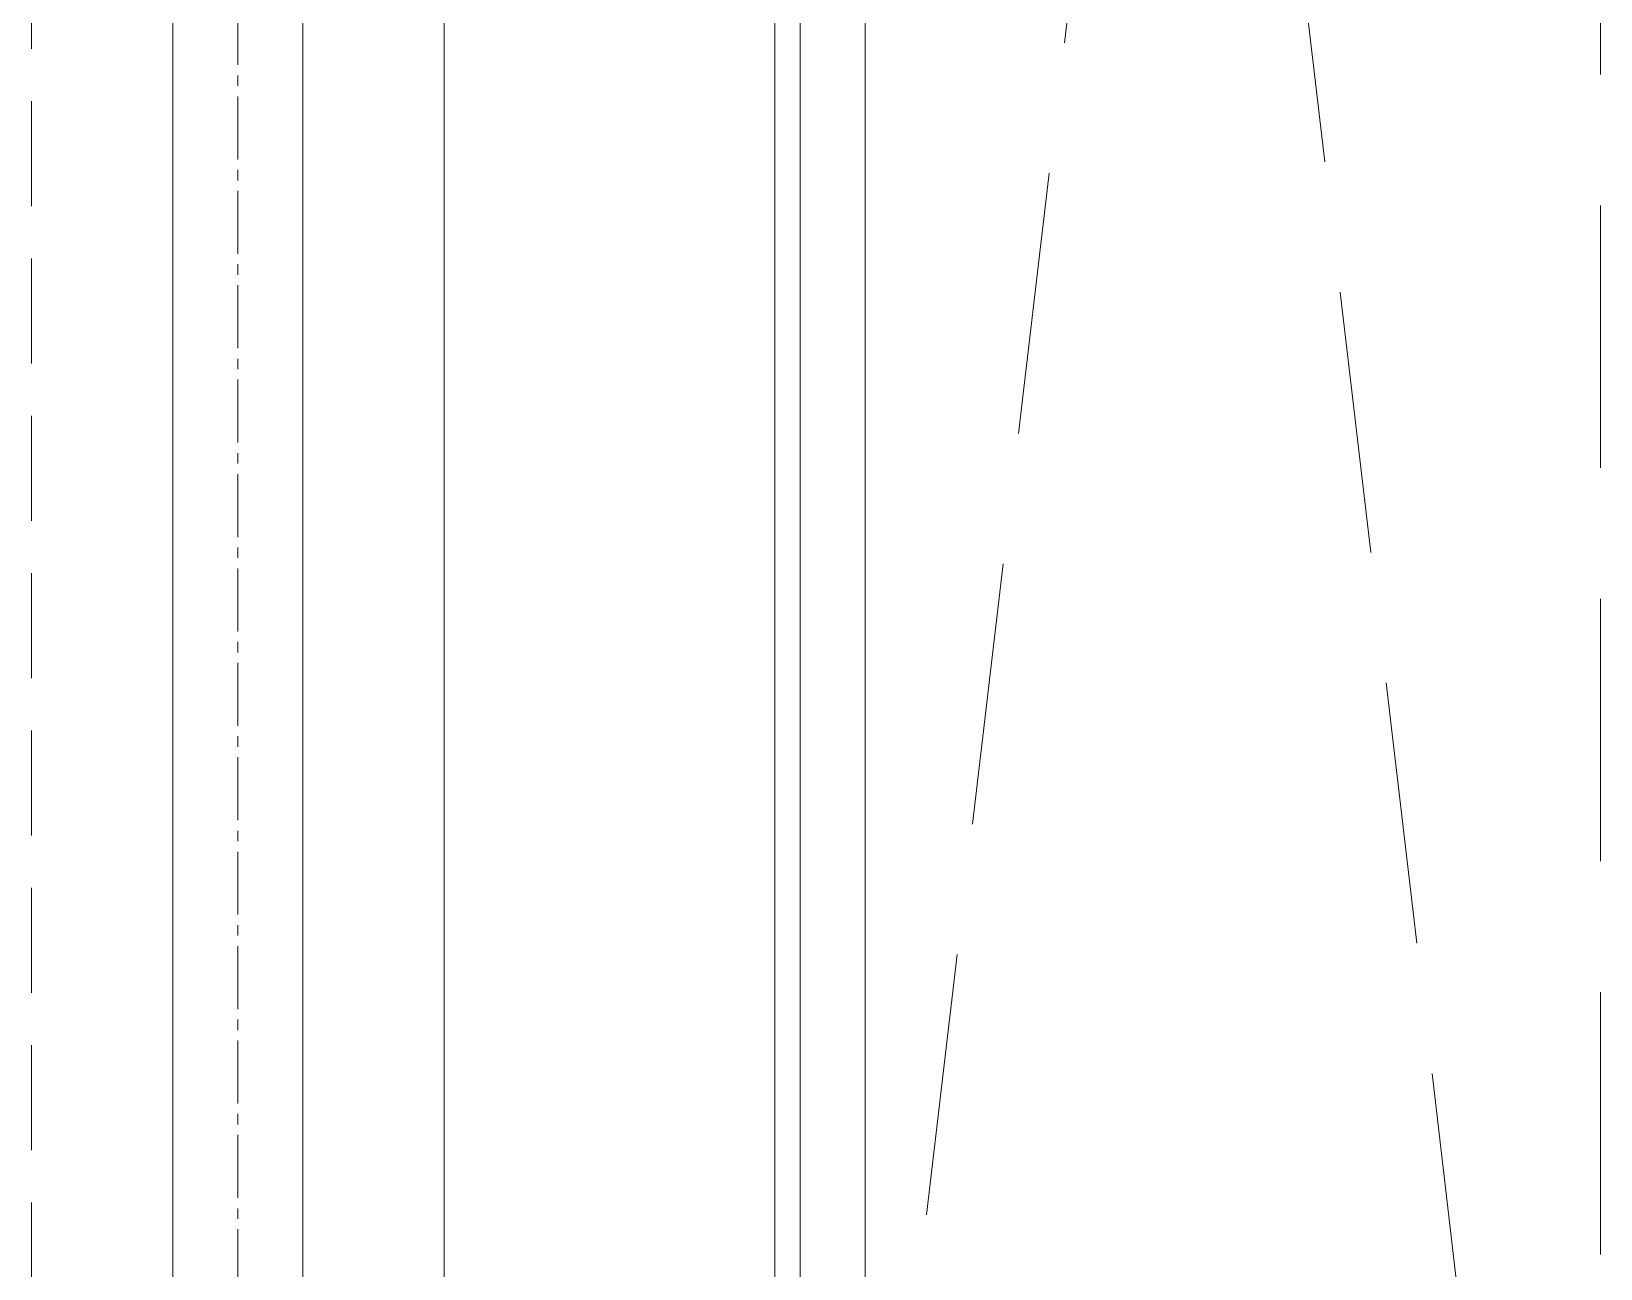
# Model space of a CAD drawing. Header units: millimetres. Extents: x -162958 to 167200, y -450 to 146301.
# Drawn here: x 127900 to 128850, y 7199 to 7948 of the extents above; entities that cross this region are included whole.
import ezdxf

# ---------------------------------------------------------------- set-up
doc = ezdxf.new("R2010")
doc.units = ezdxf.units.MM
doc.set_wipeout_variables(frame=1)
for name, pattern in [('Xr_MB nha xuong CM2$0$Xr_MB nha xuong + VP$0$CENTER2', [28.574999999999996, 19.05, -3.174999999999999, 3.174999999999999, -3.174999999999999]), ('Xr_MB nha xuong CM2$0$Xr_MB nha xuong + VP$0$HIDDEN', [9.524999999999999, 6.349999999999999, -3.174999999999999]), ('Xr_MB nha xuong CM2$0$Xr_MB nha xuong + VP$0$HIDDENX2', [0.75, 0.5, -0.25])]:
    doc.linetypes.add(name, pattern=pattern)
for name, color, linetype, lineweight in [('1.kich thuoc', 7, 'Continuous', 5), ('CJSC.8-Cua', 15, 'Continuous', 5), ('Xr_MB nha xuong CM2$0$A-Solid-Wall H', 9, 'Continuous', 18), ('Xr_MB nha xuong CM2$0$A-Solid-WallC', 2, 'Continuous', 5), ('Xr_MB nha xuong CM2$0$Xr_MB nha xuong + VP$0$147CUA', 147, 'Continuous', 5), ('Xr_MB nha xuong CM2$0$Xr_MB nha xuong + VP$0$CJSC.11-Khuat', 169, 'Xr_MB nha xuong CM2$0$Xr_MB nha xuong + VP$0$HIDDENX2', 5), ('Xr_MB nha xuong CM2$0$Xr_MB nha xuong + VP$0$CJSC.8-Cua', 15, 'Continuous', 5)]:
    doc.layers.add(name, color=color, linetype=linetype, lineweight=lineweight)

# ---------------------------------------------------------------- blocks, each defined once
blk = doc.blocks.new('Xr_MB nha xuong CM2$0$20261F 幕墙')
at = {"layer": 'Xr_MB nha xuong CM2$0$A-Solid-Wall H'}
h = blk.add_hatch(dxfattribs=at)
h.set_pattern_fill('ANSI31', color=256, scale=650)
h.set_pattern_definition([(45, (2194815.73926546, 817811.3162190935), (-57.45242597140698, 57.45242597140698), [])])
h.paths.add_polyline_path([(3289753.27497283, 2263383.533798852), (3289753.519265437, 2268433.311867013), (3289953.519265079, 2268433.311867013), (3289953.318877516, 2263383.533757767)])
at = {"layer": 'Xr_MB nha xuong CM2$0$A-Solid-WallC', "linetype": 'ByBlock', "lineweight": 0, "ltscale": 0.1, "elevation": 4.3468704e-09}
blk.add_lwpolyline([(3289753.27497283, 2263383.533798852), (3289753.519265437, 2268433.311867013), (3289953.519265079, 2268433.311867013), (3289953.318877516, 2263383.533757767)], close=True, dxfattribs=at)
blk = doc.blocks.new('YQ0523144600')
at = {"layer": 'Xr_MB nha xuong CM2$0$Xr_MB nha xuong + VP$0$CJSC.11-Khuat', "linetype": 'Xr_MB nha xuong CM2$0$Xr_MB nha xuong + VP$0$HIDDEN', "ltscale": 10}
blk.add_lwpolyline([(250, 0), (250, -3700), (0, -3700), (0, 0)], close=True, dxfattribs=at)
at = {"layer": 'Xr_MB nha xuong CM2$0$Xr_MB nha xuong + VP$0$CJSC.8-Cua'}
for p, q in [((85.65577164734714, -3614.563728724607), (85.65577164781278, -86.4198769843206)), ((164.3442283521872, -3614.563728724607), (164.3442283519543, -86.4198769843206))]:
    blk.add_line(p, q, dxfattribs=at)
at = {"layer": 'Xr_MB nha xuong CM2$0$Xr_MB nha xuong + VP$0$CJSC.8-Cua', "linetype": 'Xr_MB nha xuong CM2$0$Xr_MB nha xuong + VP$0$CENTER2', "ltscale": 2}
for p in [(124.9999999993015, -3614.563728724607), (125.0000000002328, -3614.563728724607)]:
    blk.add_line(p, (125, -86.4198769843206), dxfattribs=at)
blk = doc.blocks.new('YQ0523144602')
at = {"layer": 'Xr_MB nha xuong CM2$0$Xr_MB nha xuong + VP$0$147CUA', "color": 0}
for p, q in [((-484.648776014801, -3874.507526956033), (-484.6487760152667, -375.4918028544635)), ((-445.3045476628467, -3874.507526956033), (-445.3045476633124, -375.4918028544635))]:
    blk.add_line(p, q, dxfattribs=at)
blk.add_wipeout([(-699.9999999995072, -449.9993298104964), (-499.9999999995344, -449.9993298104987), (-499.99999999953593, -3849.999329810501), (-699.9999999993927, -3849.999329810501)]).dxf.layer = 'Xr_MB nha xuong CM2$0$Xr_MB nha xuong + VP$0$CJSC.11-Khuat'
blk.add_lwpolyline([(-699.9999999995343, -449.9993298104964), (-499.9999999995343, -449.9993298104964), (-499.9999999995343, -3849.999329810497), (-699.9999999995343, -3849.999329810497)], close=True, dxfattribs=at)
at = {"layer": 'Xr_MB nha xuong CM2$0$Xr_MB nha xuong + VP$0$CJSC.11-Khuat', "linetype": 'Xr_MB nha xuong CM2$0$Xr_MB nha xuong + VP$0$HIDDEN', "ltscale": 25}
for p, q in [((0, 0), (-499.9999999995343, -4249.999329810496)), ((4.656613e-10, -4249.999329810496), (-500.0000000004656, 0))]:
    blk.add_line(p, q, dxfattribs=at)
blk.add_lwpolyline([(-499.9999999995343, -4249.999329810496), (-500.0000000004656, 0), (0, 0), (4.656613e-10, -4249.999329810496)], close=True, dxfattribs=at)

msp = doc.modelspace()

# ---------------------------------------------------------------- block references
at = {"layer": 'CJSC.8-Cua'}
msp.add_blockref('Xr_MB nha xuong CM2$0$20261F 幕墙', (-3161603.519756653, -2258033.671999088), dxfattribs=at)

# ---------------------------------------------------------------- next in the draw order: block references
at = {"layer": '1.kich thuoc'}
msp.add_blockref('YQ0523144600', (127899.9871606703, 10399.63986792508, 1.1251963e-09), dxfattribs=at)

# ---------------------------------------------------------------- next in the draw order: block references
at = {"layer": 'Xr_MB nha xuong CM2$0$Xr_MB nha xuong + VP$0$CJSC.8-Cua'}
msp.add_blockref('YQ0523144602', (128849.9734091842, 10700.48550997698, 4.3468704e-09), dxfattribs=at)

doc.saveas('drawing.dxf')
